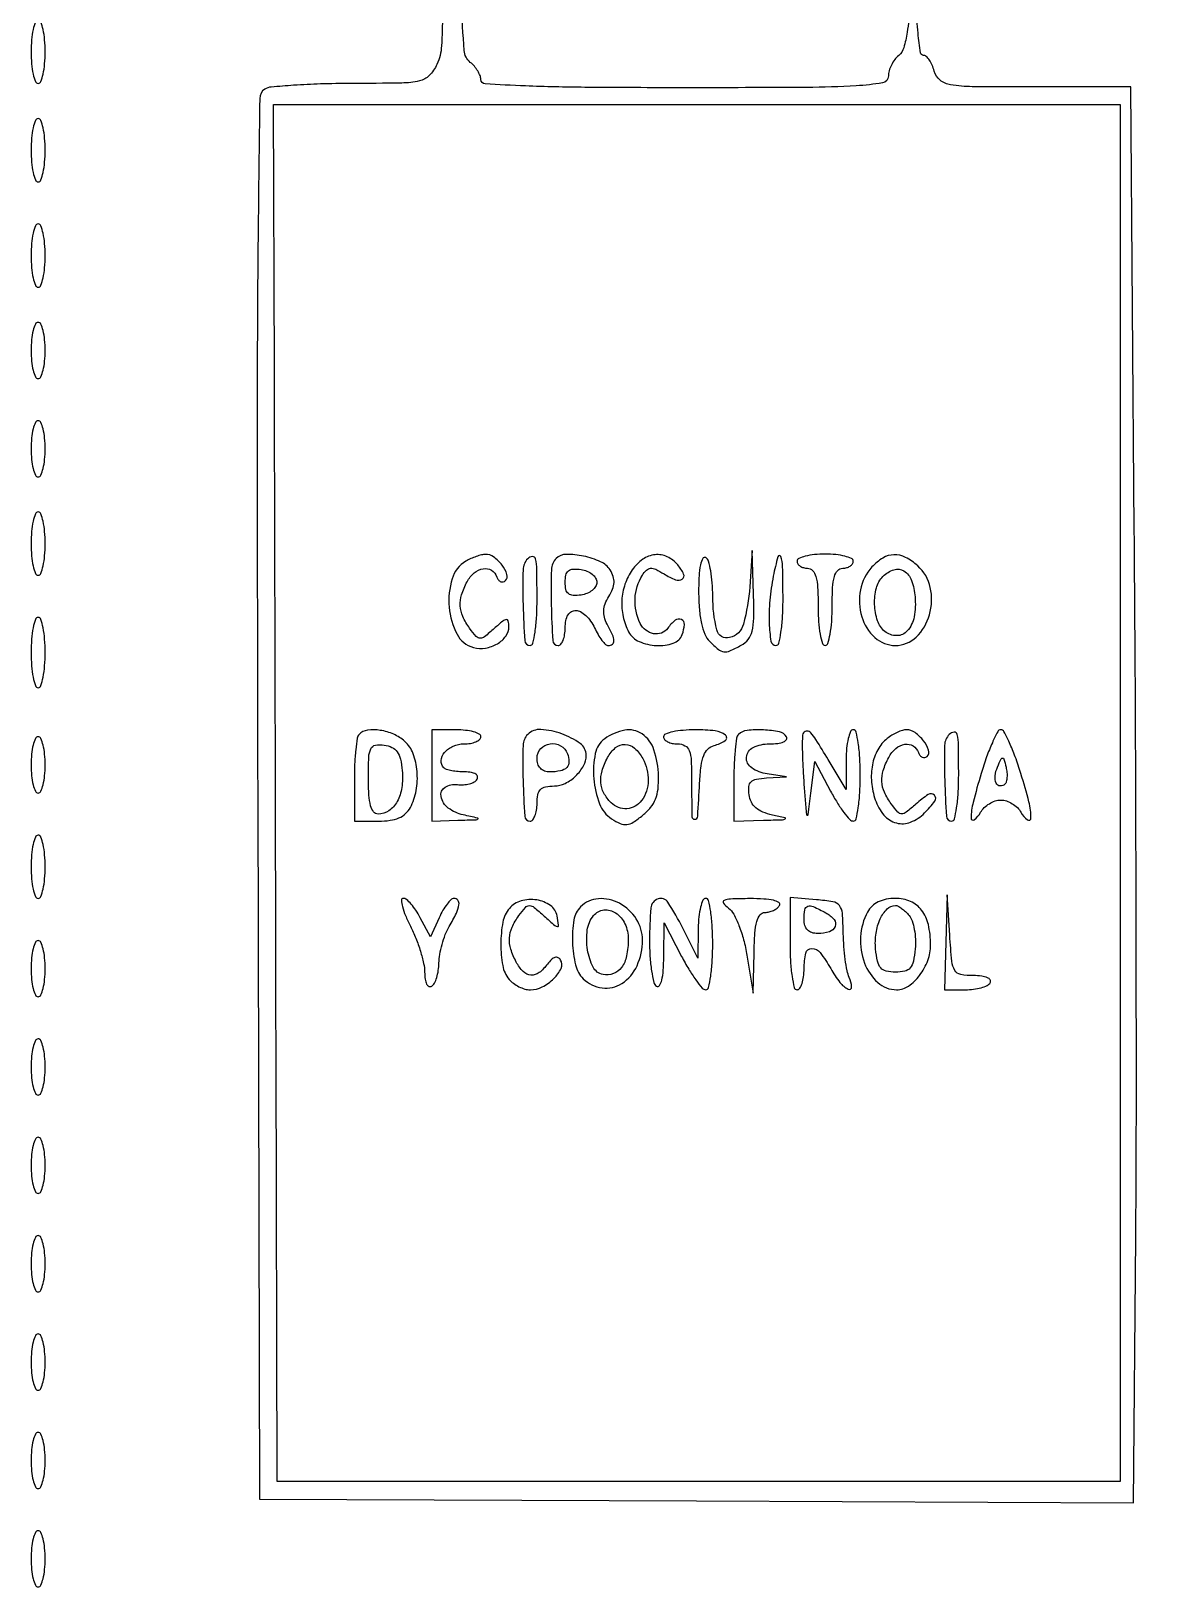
# Model space of a CAD drawing. Header units: millimetres. Extents: x 357084 to 357504, y 509210 to 509507.
# Drawn here: x 357339.65 to 357351.7, y 509438.46 to 509455.09 of the extents above; entities that cross this region are included whole.
import ezdxf

# ---------------------------------------------------------------- set-up
doc = ezdxf.new("R2010")
doc.units = ezdxf.units.MM

msp = doc.modelspace()

# ---------------------------------------------------------------- linework, layer by layer
for points in [[(357344.061, 509455.589, -0.004968), (357344.037, 509454.927, -0.097162), (357343.988, 509454.729, -0.085113), (357343.906, 509454.61, -0.145592), (357343.802, 509454.552, -0.050625), (357343.612, 509454.53, -0.003413), (357343.068, 509454.525, 0.006707), (357342.745, 509454.52, 0.009468), (357342.457, 509454.506, 0.006133), (357342.218, 509454.487, 0.119148), (357342.148, 509454.464, 0.253226), (357342.094, 509454.366, 0.000783), (357342.077, 509452.896, 0.002627), (357342.067, 509450.779, 0.000492), (357342.073, 509446.899), (357342.092, 509439.394), (357346.763, 509439.375), (357351.434, 509439.355), (357351.457, 509442.191, 0.001791), (357351.463, 509443.604, 0.000673), (357351.461, 509445.583, 0.000667), (357351.454, 509447.738, 0.00081), (357351.441, 509449.757), (357351.404, 509454.488), (357350.375, 509454.488, -0.002471), (357349.71, 509454.491, -0.036644), (357349.478, 509454.511, -0.131239), (357349.365, 509454.561, -0.16316), (357349.303, 509454.657, 0.038611), (357349.281, 509454.722, 0.050484), (357349.251, 509454.776, 0.060153), (357349.218, 509454.814, 0.184257), (357349.187, 509454.826, -0.373756), (357349.156, 509454.853, -0.0086), (357349.13, 509455.064, -0.014269), (357349.109, 509455.334, -0.007433)], [(357349.04, 509455.328, -0.022958), (357349.014, 509455.074, -0.033138), (357348.977, 509454.907, -0.150144), (357348.923, 509454.824, 0.058684), (357348.881, 509454.78, 0.043748), (357348.845, 509454.722, 0.044591), (357348.821, 509454.661, 0.072747), (357348.813, 509454.606, -0.365304), (357348.75, 509454.532, -0.027934), (357348.47, 509454.5, -0.013229), (357347.94, 509454.483, -0.001237), (357346.635, 509454.48, -0.001928), (357345.569, 509454.484, -0.008301), (357344.935, 509454.499, -0.005369), (357344.502, 509454.521, -0.396129), (357344.457, 509454.568, 0.09661), (357344.449, 509454.609, 0.041873), (357344.424, 509454.659, 0.03938), (357344.388, 509454.709, 0.042023), (357344.345, 509454.751, -0.204773), (357344.279, 509454.879, -0.008944), (357344.252, 509455.393, -0.007571)]]:
    msp.add_lwpolyline(points, format="xyb")
for points in [[(357339.651, 509454.864, 0.020945), (357339.657, 509454.734, 0.033738), (357339.673, 509454.625, 0.036969), (357339.697, 509454.546, 0.31052), (357339.726, 509454.526, 0.31052), (357339.756, 509454.546, 0.036969), (357339.779, 509454.625, 0.033738), (357339.796, 509454.734, 0.020945), (357339.802, 509454.864, 0.020945), (357339.796, 509454.993, 0.033738), (357339.779, 509455.102, 0.036969), (357339.756, 509455.181, 0.31052), (357339.726, 509455.202, 0.31052), (357339.697, 509455.181, 0.036969), (357339.673, 509455.102, 0.033738), (357339.657, 509454.993, 0.020945)], [(357351.291, 509446.941), (357351.291, 509439.582), (357346.785, 509439.582), (357342.28, 509439.582), (357342.269, 509444.106, 0.000041), (357342.265, 509446.046, 0.000033), (357342.26, 509448.134, 0.000033), (357342.255, 509450.065, 0.000084), (357342.251, 509451.465), (357342.242, 509454.3), (357346.767, 509454.3), (357351.291, 509454.3)], [(357339.651, 509453.812, 0.020945), (357339.657, 509453.683, 0.033738), (357339.673, 509453.574, 0.036969), (357339.697, 509453.494, 0.31052), (357339.726, 509453.474, 0.31052), (357339.756, 509453.494, 0.036969), (357339.779, 509453.574, 0.033738), (357339.796, 509453.683, 0.020945), (357339.802, 509453.812, 0.020945), (357339.796, 509453.942, 0.033738), (357339.779, 509454.051, 0.036969), (357339.756, 509454.13, 0.31052), (357339.726, 509454.15, 0.31052), (357339.697, 509454.13, 0.036969), (357339.673, 509454.051, 0.033738), (357339.657, 509453.942, 0.020945)], [(357339.651, 509452.686, 0.020945), (357339.657, 509452.556, 0.033738), (357339.673, 509452.447, 0.036969), (357339.697, 509452.368, 0.31052), (357339.726, 509452.348, 0.31052), (357339.756, 509452.368, 0.036969), (357339.779, 509452.447, 0.033738), (357339.796, 509452.556, 0.020945), (357339.802, 509452.686, 0.020945), (357339.796, 509452.815, 0.033738), (357339.779, 509452.924, 0.036969), (357339.756, 509453.004, 0.31052), (357339.726, 509453.024, 0.31052), (357339.697, 509453.004, 0.036969), (357339.673, 509452.924, 0.033738), (357339.657, 509452.815, 0.020945)], [(357339.651, 509451.672, 0.023598), (357339.657, 509451.557, 0.037669), (357339.673, 509451.46, 0.04382), (357339.697, 509451.39, 0.295869), (357339.726, 509451.372, 0.295869), (357339.756, 509451.39, 0.04382), (357339.779, 509451.46, 0.037669), (357339.796, 509451.557, 0.023598), (357339.802, 509451.672, 0.023598), (357339.796, 509451.787, 0.037669), (357339.779, 509451.884, 0.04382), (357339.756, 509451.954, 0.295869), (357339.726, 509451.972, 0.295869), (357339.697, 509451.954, 0.04382), (357339.673, 509451.884, 0.037669), (357339.657, 509451.787, 0.023598)], [(357339.651, 509450.621, 0.023598), (357339.657, 509450.506, 0.037669), (357339.673, 509450.409, 0.04382), (357339.697, 509450.339, 0.295869), (357339.726, 509450.32, 0.295869), (357339.756, 509450.339, 0.04382), (357339.779, 509450.409, 0.037669), (357339.796, 509450.506, 0.023598), (357339.802, 509450.621, 0.023598), (357339.796, 509450.736, 0.037669), (357339.779, 509450.833, 0.04382), (357339.756, 509450.902, 0.295869), (357339.726, 509450.921, 0.295869), (357339.697, 509450.902, 0.04382), (357339.673, 509450.833, 0.037669), (357339.657, 509450.736, 0.023598)], [(357339.651, 509449.607, 0.020945), (357339.657, 509449.477, 0.033738), (357339.673, 509449.368, 0.036969), (357339.697, 509449.289, 0.31052), (357339.726, 509449.269, 0.31052), (357339.756, 509449.289, 0.036969), (357339.779, 509449.368, 0.033738), (357339.796, 509449.477, 0.020945), (357339.802, 509449.607, 0.020945), (357339.796, 509449.736, 0.033738), (357339.779, 509449.846, 0.036969), (357339.756, 509449.925, 0.31052), (357339.726, 509449.945, 0.31052), (357339.697, 509449.925, 0.036969), (357339.673, 509449.846, 0.033738), (357339.657, 509449.736, 0.020945)], [(357344.297, 509449.418, 0.190659), (357344.15, 509449.231, 0.094374), (357344.119, 509448.926, 0.09712), (357344.203, 509448.638, 0.213144), (357344.378, 509448.497, 0.102314), (357344.508, 509448.491, 0.095282), (357344.634, 509448.536, 0.105297), (357344.725, 509448.619, 0.156028), (357344.758, 509448.721, 0.053872), (357344.751, 509448.78, 0.391229), (357344.73, 509448.795, 0.140658), (357344.691, 509448.778, 0.010107), (357344.601, 509448.7, -0.014115), (357344.498, 509448.612, -0.174086), (357344.451, 509448.595, -0.213059), (357344.408, 509448.615, -0.022358), (357344.338, 509448.702, -0.051813), (357344.265, 509448.827, -0.09219), (357344.237, 509448.942, -0.089926), (357344.252, 509449.061, -0.047346), (357344.31, 509449.199, -0.092851), (357344.387, 509449.294, -0.138175), (357344.483, 509449.339, -0.180718), (357344.571, 509449.322, -0.169715), (357344.629, 509449.25, 0.076562), (357344.646, 509449.218, 0.130241), (357344.67, 509449.2, 0.15914), (357344.696, 509449.198, 0.131406), (357344.721, 509449.211, 0.296005), (357344.737, 509449.277, 0.081485), (357344.684, 509449.377, 0.072724), (357344.594, 509449.464, 0.164453), (357344.505, 509449.492, 0.056946), (357344.464, 509449.486, 0.022086), (357344.409, 509449.469, 0.021524), (357344.35, 509449.446, 0.02492)], [(357345.262, 509449.448, 0.191557), (357345.211, 509449.329, 0.012859), (357345.21, 509448.952, 0.010308), (357345.226, 509448.571, 0.395497), (357345.284, 509448.518, 0.226478), (357345.312, 509448.532, 0.074992), (357345.337, 509448.573, 0.057076), (357345.353, 509448.634, 0.038131), (357345.359, 509448.706, -0.046972), (357345.366, 509448.785, -0.08998), (357345.389, 509448.844, -0.120808), (357345.425, 509448.88, -0.13664), (357345.473, 509448.893, -0.1326), (357345.523, 509448.88, -0.056806), (357345.579, 509448.838, -0.050694), (357345.631, 509448.778, -0.046624), (357345.673, 509448.706, 0.025934), (357345.71, 509448.634, 0.034577), (357345.752, 509448.573, 0.037004), (357345.791, 509448.53, 0.190598), (357345.821, 509448.518, 0.161505), (357345.864, 509448.532, 0.252814), (357345.88, 509448.567, 0.092221), (357345.864, 509448.632, 0.015841), (357345.807, 509448.746, -0.056962), (357345.778, 509448.821, -0.081518), (357345.771, 509448.892, -0.077611), (357345.786, 509448.964, -0.04675), (357345.826, 509449.042, 0.042626), (357345.866, 509449.121, 0.085781), (357345.881, 509449.19, 0.093378), (357345.872, 509449.255, 0.058198), (357345.839, 509449.326, 0.148389), (357345.738, 509449.413, 0.05337), (357345.555, 509449.473, 0.053353), (357345.369, 509449.492, 0.19778)], [(357346.076, 509449.327, 0.070707), (357345.998, 509449.173, 0.067539), (357345.964, 509449.001, 0.067473), (357345.978, 509448.826, 0.07032), (357346.037, 509448.663, 0.169571), (357346.149, 509448.561, 0.089291), (357346.335, 509448.517, 0.095124), (357346.514, 509448.542, 0.222654), (357346.609, 509448.634, 0.073683), (357346.633, 509448.742, 0.315315), (357346.601, 509448.795, 0.280652), (357346.535, 509448.787, 0.066645), (357346.455, 509448.703, -0.292929), (357346.303, 509448.644, -0.23501), (357346.161, 509448.754, -0.121234), (357346.106, 509449.019, -0.133555), (357346.184, 509449.269, -0.058507), (357346.228, 509449.324, -0.179882), (357346.271, 509449.343, -0.129294), (357346.326, 509449.332, -0.024814), (357346.415, 509449.283, 0.042886), (357346.539, 509449.22, 0.247122), (357346.61, 509449.227, 0.373789), (357346.625, 509449.281, 0.061871), (357346.562, 509449.38, 0.111639), (357346.449, 509449.466, 0.136077), (357346.319, 509449.488, 0.125831), (357346.188, 509449.439, 0.088092)], [(357346.785, 509449.091, 0.019038), (357346.793, 509448.903, 0.03574), (357346.815, 509448.753, 0.045307), (357346.852, 509448.638, 0.096612), (357346.903, 509448.561, 0.02205), (357346.997, 509448.476, 0.145631), (357347.054, 509448.451, 0.135273), (357347.118, 509448.46, 0.018083), (357347.241, 509448.521, 0.105018), (357347.315, 509448.583, 0.106426), (357347.357, 509448.67, 0.05594), (357347.374, 509448.81, 0.010746), (357347.372, 509449.065), (357347.358, 509449.532), (357347.331, 509449.144, -0.048722), (357347.264, 509448.747, -0.270846), (357347.116, 509448.602, -0.416651), (357346.979, 509448.684, -0.059908), (357346.936, 509449.044, 0.019058), (357346.93, 509449.187, 0.025914), (357346.914, 509449.316, 0.024736), (357346.89, 509449.418, 0.186738), (357346.861, 509449.457, 0.437088), (357346.829, 509449.448, 0.068499), (357346.805, 509449.381, 0.037016), (357346.79, 509449.261, 0.013637)], [(357347.583, 509449.26, 0.026514), (357347.546, 509449.001, 0.032342), (357347.539, 509448.756, 0.031021), (357347.558, 509448.563, 0.367523), (357347.611, 509448.518, 0.345347), (357347.642, 509448.542, 0.022017), (357347.665, 509448.659, 0.024301), (357347.681, 509448.816, 0.013867), (357347.687, 509449.006, 0.004456), (357347.683, 509449.364, 0.092526), (357347.662, 509449.469, 0.718905), (357347.632, 509449.467, 0.01603)], [(357347.837, 509449.419, 0.148195), (357347.845, 509449.391, 0.098894), (357347.87, 509449.366, 0.082425), (357347.906, 509449.35, 0.064853), (357347.949, 509449.344, -0.211442), (357348.003, 509449.32, -0.118311), (357348.038, 509449.256, -0.054498), (357348.057, 509449.137, -0.01212), (357348.062, 509448.931, 0.017105), (357348.067, 509448.773, 0.027868), (357348.084, 509448.639, 0.026982), (357348.108, 509448.54, 0.332234), (357348.137, 509448.518, 0.332234), (357348.166, 509448.54, 0.026982), (357348.19, 509448.639, 0.027868), (357348.207, 509448.773, 0.017105), (357348.212, 509448.931, -0.01212), (357348.217, 509449.137, -0.054498), (357348.236, 509449.256, -0.118311), (357348.271, 509449.32, -0.211442), (357348.325, 509449.344, 0.064853), (357348.368, 509449.35, 0.082425), (357348.404, 509449.366, 0.098894), (357348.429, 509449.391, 0.148195), (357348.438, 509449.419, 0.295869), (357348.419, 509449.448, 0.04382), (357348.349, 509449.472, 0.037669), (357348.252, 509449.489, 0.023598), (357348.137, 509449.494, 0.023598), (357348.022, 509449.489, 0.037669), (357347.925, 509449.472, 0.04382), (357347.856, 509449.448, 0.295869)], [(357348.637, 509449.357, 0.136392), (357348.514, 509449.112, 0.121664), (357348.528, 509448.826, 0.13633), (357348.669, 509448.603, 0.186592), (357348.888, 509448.518, 0.194616), (357349.111, 509448.608, 0.133121), (357349.252, 509448.846, 0.122537), (357349.261, 509449.138, 0.156276), (357349.126, 509449.37, 0.065838), (357348.996, 509449.46, 0.125464), (357348.872, 509449.488, 0.129862), (357348.754, 509449.453, 0.073135)], [(357344.958, 509449.444, 0.193173), (357344.909, 509449.328, 0.012283), (357344.909, 509448.951, 0.009829), (357344.927, 509448.57, 0.394915), (357344.983, 509448.518, 0.345347), (357345.013, 509448.542, 0.022017), (357345.037, 509448.659, 0.024301), (357345.053, 509448.816, 0.013867), (357345.058, 509449.006, 0.003511), (357345.056, 509449.331, 0.052715), (357345.042, 509449.444, 0.372822), (357345.009, 509449.468, 0.177851)], [(357345.697, 509449.194, -0.139711), (357345.684, 509449.149, -0.08408), (357345.647, 509449.107, -0.072525), (357345.592, 509449.075, -0.062417), (357345.528, 509449.057, -0.046777), (357345.444, 509449.053, -0.159873), (357345.394, 509449.072, -0.16992), (357345.367, 509449.116, -0.054436), (357345.359, 509449.194, -0.054436), (357345.367, 509449.271, -0.16992), (357345.394, 509449.315, -0.159873), (357345.444, 509449.334, -0.046777), (357345.528, 509449.331, -0.062417), (357345.592, 509449.313, -0.072525), (357345.647, 509449.28, -0.08408), (357345.684, 509449.239, -0.139711)], [(357349.098, 509449.037, -0.06689), (357349.088, 509448.824, -0.134905), (357349.015, 509448.674, -0.215811), (357348.902, 509448.623, -0.175157), (357348.775, 509448.668, -0.140903), (357348.697, 509448.783, -0.071012), (357348.666, 509448.957, -0.070692), (357348.685, 509449.133, -0.135235), (357348.755, 509449.256, -0.117125), (357348.872, 509449.328, -0.225703), (357348.979, 509449.315, -0.166296), (357349.06, 509449.214, -0.064818)], [(357339.651, 509448.443, 0.01883), (357339.657, 509448.299, 0.03053), (357339.673, 509448.178, 0.031449), (357339.697, 509448.089, 0.322437), (357339.726, 509448.067, 0.322437), (357339.756, 509448.089, 0.031449), (357339.779, 509448.178, 0.03053), (357339.796, 509448.299, 0.01883), (357339.802, 509448.443, 0.01883), (357339.796, 509448.587, 0.03053), (357339.779, 509448.708, 0.031449), (357339.756, 509448.797, 0.322437), (357339.726, 509448.818, 0.322437), (357339.697, 509448.797, 0.031449), (357339.673, 509448.708, 0.03053), (357339.657, 509448.587, 0.01883)], [(357339.651, 509447.241, 0.023598), (357339.657, 509447.126, 0.037669), (357339.673, 509447.029, 0.04382), (357339.697, 509446.96, 0.295869), (357339.726, 509446.941, 0.295869), (357339.756, 509446.96, 0.04382), (357339.779, 509447.029, 0.037669), (357339.796, 509447.126, 0.023598), (357339.802, 509447.241, 0.023598), (357339.796, 509447.356, 0.037669), (357339.779, 509447.454, 0.04382), (357339.756, 509447.523, 0.295869), (357339.726, 509447.542, 0.295869), (357339.697, 509447.523, 0.04382), (357339.673, 509447.454, 0.037669), (357339.657, 509447.356, 0.023598)], [(357343.156, 509447.567, 0.161051), (357343.136, 509447.528, 0.011119), (357343.12, 509447.403, 0.014928), (357343.109, 509447.25, 0.010625), (357343.106, 509447.079), (357343.106, 509446.641), (357343.366, 509446.641, 0.034784), (357343.488, 509446.649, 0.066819), (357343.582, 509446.675, 0.082407), (357343.653, 509446.721, 0.086353), (357343.704, 509446.786, 0.079099), (357343.767, 509446.967, 0.065038), (357343.776, 509447.172, 0.068696), (357343.734, 509447.361, 0.119756), (357343.644, 509447.493, 0.08017), (357343.526, 509447.569, 0.066291), (357343.382, 509447.611, 0.072499), (357343.247, 509447.612, 0.163098)], [(357343.932, 509447.129), (357343.932, 509446.641), (357344.213, 509446.65, 0.000977), (357344.408, 509446.656, 0.191401), (357344.426, 509446.664, 0.58989), (357344.423, 509446.673, 0.001805), (357344.27, 509446.707, -0.110977), (357344.11, 509446.78, -0.183642), (357344.032, 509446.905, -0.310337), (357344.075, 509447.003, -0.175686), (357344.207, 509447.031, 0.047794), (357344.272, 509447.029, 0.051751), (357344.336, 509447.039, 0.058014), (357344.387, 509447.059, 0.131885), (357344.418, 509447.088, 0.207635), (357344.422, 509447.119, 0.193519), (357344.403, 509447.144, 0.098389), (357344.356, 509447.161, 0.037154), (357344.287, 509447.166, -0.022874), (357344.215, 509447.17, -0.026464), (357344.147, 509447.179, -0.026941), (357344.091, 509447.194, -0.120668), (357344.062, 509447.211, -0.22194), (357344.034, 509447.288, -0.154406), (357344.07, 509447.374, -0.11472), (357344.162, 509447.442, -0.1036), (357344.278, 509447.467, 0.039889), (357344.347, 509447.472, 0.059158), (357344.405, 509447.489, 0.077805), (357344.444, 509447.513, 0.219522), (357344.457, 509447.542, 0.277684), (357344.44, 509447.571, 0.052312), (357344.38, 509447.595, 0.042582), (357344.295, 509447.611, 0.027026), (357344.195, 509447.617), (357343.932, 509447.617)], [(357344.958, 509447.567, 0.193173), (357344.909, 509447.451, 0.012283), (357344.909, 509447.074, 0.009829), (357344.927, 509446.693, 0.394915), (357344.983, 509446.641, 0.226478), (357345.012, 509446.654, 0.074992), (357345.036, 509446.696, 0.057076), (357345.053, 509446.756, 0.038131), (357345.058, 509446.828, -0.045424), (357345.067, 509446.923, -0.150302), (357345.095, 509446.978, -0.152288), (357345.15, 509447.007, -0.047029), (357345.243, 509447.016, 0.117459), (357345.359, 509447.044, 0.074723), (357345.472, 509447.124, 0.075502), (357345.555, 509447.233, 0.126501), (357345.584, 509447.344, 0.240388), (357345.519, 509447.47, 0.071303), (357345.322, 509447.574, 0.070156), (357345.099, 509447.62, 0.215143)], [(357345.781, 509447.52, 0.188112), (357345.68, 509447.362, 0.070587), (357345.665, 509447.094, 0.069335), (357345.726, 509446.826, 0.157276), (357345.855, 509446.666, 0.039492), (357345.948, 509446.614, 0.135683), (357346.016, 509446.604, 0.116673), (357346.086, 509446.629, 0.025615), (357346.189, 509446.704, 0.052324), (357346.272, 509446.787, 0.074516), (357346.324, 509446.876, 0.067664), (357346.351, 509446.983, 0.035418), (357346.357, 509447.121, 0.073207), (357346.308, 509447.401, 0.162625), (357346.18, 509447.573, 0.199314), (357345.995, 509447.612, 0.112907)], [(357346.41, 509447.542, 0.191087), (357346.421, 509447.513, 0.088204), (357346.454, 509447.489, 0.068025), (357346.503, 509447.472, 0.048028), (357346.56, 509447.467, -0.121127), (357346.639, 509447.447, -0.189559), (357346.685, 509447.395, -0.075661), (357346.706, 509447.285, -0.009307), (357346.71, 509447.041, 0.003601), (357346.713, 509446.688, 0.432423), (357346.743, 509446.66, 0.373206), (357346.775, 509446.692, 0.003529), (357346.796, 509447.048, -0.017129), (357346.811, 509447.23, -0.061957), (357346.839, 509447.343, -0.106447), (357346.884, 509447.411, -0.131523), (357346.95, 509447.449, 0.081763), (357347.069, 509447.501, 0.503615), (357347.072, 509447.558, 0.145727), (357346.963, 509447.605, 0.028636), (357346.748, 509447.617, 0.020945), (357346.618, 509447.611, 0.033738), (357346.509, 509447.595, 0.036969), (357346.43, 509447.571, 0.31052)], [(357347.211, 509447.567, 0.161051), (357347.191, 509447.528, 0.011119), (357347.176, 509447.403, 0.014928), (357347.165, 509447.25, 0.010625), (357347.161, 509447.079), (357347.161, 509446.641), (357347.48, 509446.65, 0.001669), (357347.68, 509446.656, 0.128115), (357347.71, 509446.665, 0.672973), (357347.708, 509446.676, 0.004599), (357347.574, 509446.706, -0.042926), (357347.47, 509446.738, -0.083626), (357347.396, 509446.783, -0.098624), (357347.349, 509446.844, -0.080471), (357347.325, 509446.923, -0.054717), (357347.322, 509447.01, -0.184555), (357347.346, 509447.061, -0.147384), (357347.402, 509447.09, -0.031312), (357347.512, 509447.102), (357347.724, 509447.114), (357347.518, 509447.145, -0.110946), (357347.352, 509447.209, -0.268831), (357347.296, 509447.323, -0.270064), (357347.368, 509447.428, -0.111381), (357347.541, 509447.467, 0.027979), (357347.63, 509447.472, 0.069343), (357347.693, 509447.488, 0.145541), (357347.723, 509447.512, 0.297719), (357347.724, 509447.542, 0.207905), (357347.649, 509447.594, 0.037153), (357347.477, 509447.615, 0.038073), (357347.302, 509447.61, 0.172151)], [(357347.906, 509447.586, 0.196032), (357347.894, 509447.559, 0.00502), (357347.893, 509447.424, 0.009952), (357347.897, 509447.264, 0.006541), (357347.908, 509447.079, 0.000657), (357347.933, 509446.742, 0.108395), (357347.943, 509446.706, 0.72286), (357347.954, 509446.709, 0.001838), (357347.985, 509446.941), (357348.027, 509447.279), (357348.196, 509446.96, 0.016787), (357348.266, 509446.838, 0.023919), (357348.337, 509446.734, 0.021464), (357348.401, 509446.657, 0.211731), (357348.439, 509446.641, 0.348832), (357348.468, 509446.664, 0.01967), (357348.491, 509446.784, 0.023253), (357348.507, 509446.942, 0.01415), (357348.513, 509447.129, 0.013867), (357348.507, 509447.319, 0.024301), (357348.491, 509447.476, 0.022017), (357348.468, 509447.593, 0.345347), (357348.438, 509447.617, 0.303081), (357348.408, 509447.597, 0.04014), (357348.384, 509447.523, 0.03557), (357348.367, 509447.42, 0.022191), (357348.362, 509447.298), (357348.361, 509446.979), (357348.17, 509447.298, 0.003366), (357348.039, 509447.512, 0.047184), (357347.985, 509447.584, 0.205766), (357347.946, 509447.602, 0.202343)], [(357348.799, 509447.523, 0.10111), (357348.7, 509447.404, 0.075871), (357348.642, 509447.242, 0.06947), (357348.633, 509447.057, 0.062174), (357348.673, 509446.868, 0.091948), (357348.766, 509446.705, 0.153089), (357348.899, 509446.621, 0.160246), (357349.051, 509446.63, 0.103059), (357349.2, 509446.728, 0.037354), (357349.309, 509446.854, 0.368338), (357349.304, 509446.919, 0.360099), (357349.239, 509446.925, 0.037059), (357349.107, 509446.823, -0.013971), (357349.004, 509446.735, -0.173822), (357348.956, 509446.718, -0.213523), (357348.914, 509446.737, -0.022315), (357348.844, 509446.825, -0.051813), (357348.771, 509446.949, -0.09219), (357348.743, 509447.064, -0.089926), (357348.758, 509447.183, -0.047346), (357348.816, 509447.321, -0.092851), (357348.892, 509447.417, -0.138175), (357348.989, 509447.462, -0.180718), (357349.077, 509447.444, -0.169715), (357349.134, 509447.373, 0.076562), (357349.152, 509447.341, 0.130241), (357349.175, 509447.323, 0.15914), (357349.202, 509447.32, 0.131406), (357349.226, 509447.333, 0.296161), (357349.243, 509447.4, 0.082822), (357349.189, 509447.5, 0.073134), (357349.098, 509447.587, 0.155612), (357349.006, 509447.617, 0.076319), (357348.963, 509447.61, 0.030498), (357348.908, 509447.589, 0.029306), (357348.851, 509447.559, 0.032663)], [(357349.464, 509447.567, 0.193173), (357349.414, 509447.451, 0.012283), (357349.415, 509447.074, 0.009829), (357349.433, 509446.693, 0.394915), (357349.489, 509446.641, 0.345347), (357349.519, 509446.664, 0.022017), (357349.542, 509446.781, 0.024301), (357349.559, 509446.938, 0.013867), (357349.564, 509447.129, 0.003511), (357349.562, 509447.454, 0.052715), (357349.548, 509447.566, 0.372822), (357349.515, 509447.591, 0.177851)], [(357349.804, 509447.148, 0.010618), (357349.719, 509446.841, 0.059453), (357349.696, 509446.673, 0.631424), (357349.731, 509446.656, 0.097998), (357349.799, 509446.735, -0.07353), (357349.837, 509446.785, -0.055652), (357349.892, 509446.827, -0.056229), (357349.954, 509446.856, -0.080157), (357350.015, 509446.866, -0.080157), (357350.075, 509446.856, -0.056229), (357350.137, 509446.827, -0.055652), (357350.192, 509446.785, -0.07353), (357350.23, 509446.735, 0.101135), (357350.3, 509446.654, 0.623934), (357350.337, 509446.672, 0.062174), (357350.315, 509446.845, 0.012035), (357350.229, 509447.148, 0.012692), (357350.169, 509447.327, 0.019652), (357350.106, 509447.479, 0.01471), (357350.048, 509447.597, 0.277559), (357350.014, 509447.617, 0.27923), (357349.981, 509447.596, 0.014844), (357349.924, 509447.479, 0.019767), (357349.863, 509447.327, 0.012751)], [(357343.618, 509447.18, -0.060433), (357343.613, 509446.999, -0.090733), (357343.563, 509446.849, -0.115335), (357343.474, 509446.751, -0.152108), (357343.359, 509446.716, -0.231728), (357343.312, 509446.739, -0.098981), (357343.28, 509446.804, -0.051656), (357343.261, 509446.917, -0.014723), (357343.256, 509447.096, -0.009195), (357343.26, 509447.326, -0.101748), (357343.282, 509447.415, -0.24511), (357343.331, 509447.452, -0.077157), (357343.425, 509447.453, -0.075557), (357343.508, 509447.428, -0.128946), (357343.563, 509447.382, -0.098233), (357343.598, 509447.304, -0.031946)], [(357345.383, 509447.361, -0.089922), (357345.399, 509447.276, -0.195448), (357345.375, 509447.214, -0.152441), (357345.308, 509447.178, -0.050372), (357345.196, 509447.166, -0.086866), (357345.138, 509447.176, -0.121151), (357345.094, 509447.206, -0.114358), (357345.067, 509447.253, -0.071747), (357345.058, 509447.316, -0.19131), (357345.098, 509447.416, -0.170968), (357345.197, 509447.467, -0.16252), (357345.31, 509447.446, -0.176115)], [(357346.188, 509447.309, -0.127036), (357346.246, 509447.074, -0.153421), (357346.175, 509446.86, -0.224276), (357346.019, 509446.773, -0.215945), (357345.849, 509446.837, -0.075043), (357345.772, 509446.941, -0.102711), (357345.739, 509447.054, -0.092054), (357345.753, 509447.178, -0.050191), (357345.812, 509447.321, -0.097328), (357345.897, 509447.426, -0.18274), (357345.999, 509447.461, -0.17513), (357346.101, 509447.42, -0.088793)], [(357350.059, 509447.035, -0.220948), (357350.007, 509447.016, -0.276564), (357349.966, 509447.046, -0.130073), (357349.954, 509447.125, -0.074943), (357349.979, 509447.219, -0.006675), (357350.018, 509447.306, -0.299388), (357350.034, 509447.315, -0.331063), (357350.048, 509447.304, -0.007526), (357350.07, 509447.217, -0.03472), (357350.08, 509447.161, -0.039523), (357350.08, 509447.107, -0.043304), (357350.073, 509447.062, -0.13795)], [(357339.651, 509446.152, 0.020945), (357339.657, 509446.023, 0.033738), (357339.673, 509445.914, 0.036969), (357339.697, 509445.835, 0.31052), (357339.726, 509445.815, 0.31052), (357339.756, 509445.835, 0.036969), (357339.779, 509445.914, 0.033738), (357339.796, 509446.023, 0.020945), (357339.802, 509446.152, 0.020945), (357339.796, 509446.282, 0.033738), (357339.779, 509446.391, 0.036969), (357339.756, 509446.47, 0.31052), (357339.726, 509446.49, 0.31052), (357339.697, 509446.47, 0.036969), (357339.673, 509446.391, 0.033738), (357339.657, 509446.282, 0.020945)], [(357343.705, 509445.517, -0.023159), (357343.763, 509445.389, -0.020084), (357343.812, 509445.25, -0.020567), (357343.846, 509445.12, -0.054189), (357343.857, 509445.025, 0.034898), (357343.862, 509444.951, 0.082179), (357343.878, 509444.899, 0.16368), (357343.903, 509444.874, 0.257444), (357343.932, 509444.876, 0.1372), (357343.961, 509444.907, 0.042167), (357343.986, 509444.968, 0.038634), (357344.003, 509445.044, 0.033922), (357344.01, 509445.124, -0.041359), (357344.018, 509445.215, -0.024125), (357344.043, 509445.322, -0.024003), (357344.078, 509445.428, -0.0371), (357344.12, 509445.514, 0.015436), (357344.196, 509445.658, 0.073613), (357344.224, 509445.746, 0.210172), (357344.212, 509445.794, 0.230408), (357344.169, 509445.815, 0.199182), (357344.139, 509445.802, 0.033468), (357344.097, 509445.754, 0.032168), (357344.053, 509445.687, 0.023601), (357344.012, 509445.608), (357343.918, 509445.402), (357343.81, 509445.608, 0.026244), (357343.763, 509445.687, 0.034032), (357343.712, 509445.754, 0.036243), (357343.663, 509445.802, 0.177385), (357343.627, 509445.815, 0.43172), (357343.609, 509445.795, 0.048917), (357343.62, 509445.727, 0.035508), (357343.652, 509445.631, 0.018717)], [(357346.26, 509445.368, 0.015685), (357346.265, 509445.194, 0.022144), (357346.282, 509445.04, 0.019282), (357346.305, 509444.917, 0.199798), (357346.335, 509444.876, 0.407751), (357346.366, 509444.883, 0.082934), (357346.391, 509444.94, 0.042645), (357346.407, 509445.044, 0.016139), (357346.413, 509445.191), (357346.417, 509445.552), (357346.603, 509445.195, 0.015167), (357346.679, 509445.058, 0.022011), (357346.755, 509444.943, 0.018676), (357346.824, 509444.856, 0.220329), (357346.862, 509444.838, 0.348637), (357346.891, 509444.861, 0.0198), (357346.914, 509444.982, 0.023313), (357346.93, 509445.139, 0.014134), (357346.936, 509445.326, 0.013867), (357346.93, 509445.517, 0.024301), (357346.914, 509445.674, 0.022017), (357346.891, 509445.791, 0.345347), (357346.861, 509445.815, 0.300322), (357346.831, 509445.795, 0.039749), (357346.806, 509445.721, 0.035407), (357346.788, 509445.618, 0.022182), (357346.781, 509445.495), (357346.776, 509445.176), (357346.616, 509445.495, 0.02707), (357346.457, 509445.773, 0.348017), (357346.351, 509445.809, 0.292197), (357346.275, 509445.712, 0.022768)], [(357347.762, 509445.331, 0.013699), (357347.767, 509445.138, 0.024123), (357347.783, 509444.98, 0.021783), (357347.807, 509444.862, 0.345995), (357347.837, 509444.838, 0.254951), (357347.866, 509444.854, 0.06271), (357347.89, 509444.905, 0.048861), (357347.906, 509444.977, 0.031626), (357347.912, 509445.064, -0.056221), (357347.931, 509445.23, -0.349378), (357347.993, 509445.28, -0.232793), (357348.083, 509445.236, -0.035077), (357348.197, 509445.064, 0.034282), (357348.295, 509444.916, 0.11869), (357348.384, 509444.844, 0.567604), (357348.42, 509444.868, 0.091909), (357348.395, 509444.97, -0.055478), (357348.372, 509445.042, -0.014764), (357348.352, 509445.162, -0.014784), (357348.338, 509445.3, -0.014743), (357348.331, 509445.439, 0.013833), (357348.321, 509445.656, 0.150917), (357348.29, 509445.737, 0.183451), (357348.221, 509445.778, 0.022465), (357348.043, 509445.8), (357347.762, 509445.824)], [(357348.59, 509445.669, 0.109336), (357348.516, 509445.403, 0.103789), (357348.558, 509445.124, 0.120636), (357348.7, 509444.916, 0.185246), (357348.901, 509444.838, 0.15176), (357349.028, 509444.878, 0.080628), (357349.147, 509444.992, 0.074023), (357349.234, 509445.151, 0.087972), (357349.264, 509445.319, 0.054401), (357349.24, 509445.534, 0.108052), (357349.168, 509445.689, 0.130824), (357349.05, 509445.782, 0.100972), (357348.888, 509445.815, 0.048129), (357348.79, 509445.805, 0.065473), (357348.705, 509445.777, 0.073065), (357348.638, 509445.731, 0.083637)], [(357349.428, 509445.345), (357349.414, 509444.838), (357349.635, 509444.838, 0.031397), (357349.723, 509444.844, 0.037109), (357349.804, 509444.86, 0.040338), (357349.869, 509444.884, 0.146547), (357349.902, 509444.913, 0.293553), (357349.901, 509444.943, 0.14759), (357349.872, 509444.967, 0.070559), (357349.81, 509444.984, 0.028594), (357349.722, 509444.989, -0.046162), (357349.586, 509445.001, -0.21737), (357349.523, 509445.045, -0.109148), (357349.491, 509445.142, -0.008144), (357349.469, 509445.42), (357349.442, 509445.852)], [(357344.763, 509445.708, 0.126861), (357344.693, 509445.56, 0.045988), (357344.671, 509445.328, 0.045966), (357344.691, 509445.096, 0.128993), (357344.76, 509444.949, 0.062282), (357344.805, 509444.907, 0.044178), (357344.864, 509444.871, 0.04457), (357344.928, 509444.846, 0.068735), (357344.987, 509444.838, 0.118046), (357345.114, 509444.869, 0.076848), (357345.238, 509444.958, 0.088334), (357345.315, 509445.067, 0.254051), (357345.31, 509445.156, 0.138227), (357345.283, 509445.181, 0.194637), (357345.25, 509445.184, 0.119431), (357345.212, 509445.161, 0.040726), (357345.17, 509445.113, -0.07156), (357345.081, 509445.021, -0.181221), (357344.993, 509444.995, -0.183), (357344.911, 509445.032, -0.073125), (357344.836, 509445.134, -0.047346), (357344.778, 509445.272, -0.089926), (357344.763, 509445.391, -0.09219), (357344.791, 509445.506, -0.051813), (357344.864, 509445.63, -0.023412), (357344.934, 509445.718, -0.218918), (357344.977, 509445.737, -0.167947), (357345.026, 509445.719, -0.012793), (357345.135, 509445.626, 0.003468), (357345.25, 509445.524, 0.183623), (357345.277, 509445.514, 0.454157), (357345.289, 509445.529, 0.010892), (357345.273, 509445.627, 0.193999), (357345.202, 509445.738, 0.115957), (357345.055, 509445.798, 0.10784), (357344.887, 509445.788, 0.15259)], [(357345.524, 509445.724, 0.157693), (357345.452, 509445.584, 0.049058), (357345.437, 509445.344, 0.049206), (357345.47, 509445.103, 0.138994), (357345.552, 509444.956, 0.165119), (357345.753, 509444.857, 0.179044), (357345.965, 509444.905, 0.145048), (357346.127, 509445.095, 0.104576), (357346.185, 509445.369, 0.1429), (357346.119, 509445.595, 0.1281), (357345.939, 509445.762, 0.140663), (357345.714, 509445.811, 0.181925)], [(357346.033, 509445.38, -0.047138), (357346.015, 509445.2, -0.106749), (357345.961, 509445.075, -0.151532), (357345.875, 509445.01, -0.135123), (357345.763, 509445.001, -0.232532), (357345.658, 509445.079, -0.077808), (357345.598, 509445.265, -0.072636), (357345.595, 509445.477, -0.14132), (357345.662, 509445.63, -0.192022), (357345.773, 509445.691, -0.179784), (357345.898, 509445.66, -0.137723), (357345.998, 509445.543, -0.109605)], [(357347.104, 509445.711, -0.106446), (357347.16, 509445.645, -0.030919), (357347.216, 509445.524, -0.028737), (357347.266, 509445.373, -0.02353), (357347.301, 509445.206), (357347.369, 509444.801), (357347.377, 509445.233, -0.012179), (357347.387, 509445.443, -0.048925), (357347.408, 509445.569, -0.099322), (357347.443, 509445.639, -0.231566), (357347.494, 509445.664, 0.061875), (357347.539, 509445.67, 0.051278), (357347.584, 509445.686, 0.053305), (357347.623, 509445.711, 0.08825), (357347.649, 509445.739, 0.410319), (357347.642, 509445.77, 0.085168), (357347.586, 509445.794, 0.042671), (357347.482, 509445.808, 0.015769), (357347.334, 509445.812, 0.00585), (357347.126, 509445.808, 0.096332), (357347.058, 509445.793, 0.48744), (357347.051, 509445.763, 0.066046)], [(357348.144, 509445.661, -0.095407), (357348.232, 509445.589, -0.274462), (357348.244, 509445.515, -0.228239), (357348.183, 509445.458, -0.07531), (357348.058, 509445.439, -0.077002), (357347.995, 509445.449, -0.12387), (357347.949, 509445.477, -0.121293), (357347.921, 509445.524, -0.072026), (357347.912, 509445.589, -0.038923), (357347.92, 509445.694, -0.286825), (357347.951, 509445.73, -0.18267), (357348.01, 509445.727, -0.016643)], [(357349.034, 509445.632, -0.092336), (357349.067, 509445.573, -0.03571), (357349.09, 509445.483, -0.033843), (357349.102, 509445.378, -0.035521), (357349.1, 509445.275, -0.027286), (357349.08, 509445.142, -0.125584), (357349.046, 509445.072, -0.16287), (357348.987, 509445.037, -0.05517), (357348.888, 509445.026, -0.05517), (357348.789, 509445.037, -0.16287), (357348.731, 509445.072, -0.125584), (357348.697, 509445.142, -0.027286), (357348.676, 509445.275, -0.060563), (357348.681, 509445.442, -0.070442), (357348.726, 509445.595, -0.087144), (357348.799, 509445.702, -0.201548), (357348.888, 509445.739, -0.125501), (357348.916, 509445.732, -0.034), (357348.954, 509445.708, -0.032172), (357348.996, 509445.673, -0.02853)], [(357339.651, 509445.064, 0.023598), (357339.657, 509444.948, 0.037669), (357339.673, 509444.851, 0.04382), (357339.697, 509444.782, 0.295869), (357339.726, 509444.763, 0.295869), (357339.756, 509444.782, 0.04382), (357339.779, 509444.851, 0.037669), (357339.796, 509444.948, 0.023598), (357339.802, 509445.064, 0.023598), (357339.796, 509445.179, 0.037669), (357339.779, 509445.276, 0.04382), (357339.756, 509445.345, 0.295869), (357339.726, 509445.364, 0.295869), (357339.697, 509445.345, 0.04382), (357339.673, 509445.276, 0.037669), (357339.657, 509445.179, 0.023598)], [(357339.651, 509444.012, 0.023598), (357339.657, 509443.897, 0.037669), (357339.673, 509443.8, 0.04382), (357339.697, 509443.731, 0.295869), (357339.726, 509443.712, 0.295869), (357339.756, 509443.731, 0.04382), (357339.779, 509443.8, 0.037669), (357339.796, 509443.897, 0.023598), (357339.802, 509444.012, 0.023598), (357339.796, 509444.127, 0.037669), (357339.779, 509444.224, 0.04382), (357339.756, 509444.294, 0.295869), (357339.726, 509444.313, 0.295869), (357339.697, 509444.294, 0.04382), (357339.673, 509444.224, 0.037669), (357339.657, 509444.127, 0.023598)], [(357339.651, 509442.961, 0.023598), (357339.657, 509442.846, 0.037669), (357339.673, 509442.749, 0.04382), (357339.697, 509442.679, 0.295869), (357339.726, 509442.661, 0.295869), (357339.756, 509442.679, 0.04382), (357339.779, 509442.749, 0.037669), (357339.796, 509442.846, 0.023598), (357339.802, 509442.961, 0.023598), (357339.796, 509443.076, 0.037669), (357339.779, 509443.173, 0.04382), (357339.756, 509443.242, 0.295869), (357339.726, 509443.261, 0.295869), (357339.697, 509443.242, 0.04382), (357339.673, 509443.173, 0.037669), (357339.657, 509443.076, 0.023598)], [(357339.651, 509441.91, 0.023598), (357339.657, 509441.794, 0.037669), (357339.673, 509441.697, 0.04382), (357339.697, 509441.628, 0.295869), (357339.726, 509441.609, 0.295869), (357339.756, 509441.628, 0.04382), (357339.779, 509441.697, 0.037669), (357339.796, 509441.794, 0.023598), (357339.802, 509441.91, 0.023598), (357339.796, 509442.025, 0.037669), (357339.779, 509442.122, 0.04382), (357339.756, 509442.191, 0.295869), (357339.726, 509442.21, 0.295869), (357339.697, 509442.191, 0.04382), (357339.673, 509442.122, 0.037669), (357339.657, 509442.025, 0.023598)], [(357339.651, 509440.858, 0.023598), (357339.657, 509440.743, 0.037669), (357339.673, 509440.646, 0.04382), (357339.697, 509440.577, 0.295869), (357339.726, 509440.558, 0.295869), (357339.756, 509440.577, 0.04382), (357339.779, 509440.646, 0.037669), (357339.796, 509440.743, 0.023598), (357339.802, 509440.858, 0.023598), (357339.796, 509440.973, 0.037669), (357339.779, 509441.07, 0.04382), (357339.756, 509441.14, 0.295869), (357339.726, 509441.159, 0.295869), (357339.697, 509441.14, 0.04382), (357339.673, 509441.07, 0.037669), (357339.657, 509440.973, 0.023598)], [(357339.651, 509439.807, 0.023598), (357339.657, 509439.692, 0.037669), (357339.673, 509439.595, 0.04382), (357339.697, 509439.525, 0.295869), (357339.726, 509439.507, 0.295869), (357339.756, 509439.525, 0.04382), (357339.779, 509439.595, 0.037669), (357339.796, 509439.692, 0.023598), (357339.802, 509439.807, 0.023598), (357339.796, 509439.922, 0.037669), (357339.779, 509440.019, 0.04382), (357339.756, 509440.088, 0.295869), (357339.726, 509440.107, 0.295869), (357339.697, 509440.088, 0.04382), (357339.673, 509440.019, 0.037669), (357339.657, 509439.922, 0.023598)], [(357339.651, 509438.756, 0.023598), (357339.657, 509438.64, 0.037669), (357339.673, 509438.543, 0.04382), (357339.697, 509438.474, 0.295869), (357339.726, 509438.455, 0.295869), (357339.756, 509438.474, 0.04382), (357339.779, 509438.543, 0.037669), (357339.796, 509438.64, 0.023598), (357339.802, 509438.756, 0.023598), (357339.796, 509438.871, 0.037669), (357339.779, 509438.968, 0.04382), (357339.756, 509439.037, 0.295869), (357339.726, 509439.056, 0.295869), (357339.697, 509439.037, 0.04382), (357339.673, 509438.968, 0.037669), (357339.657, 509438.871, 0.023598)]]:
    msp.add_lwpolyline(points, format="xyb", close=True)

doc.saveas('drawing.dxf')
